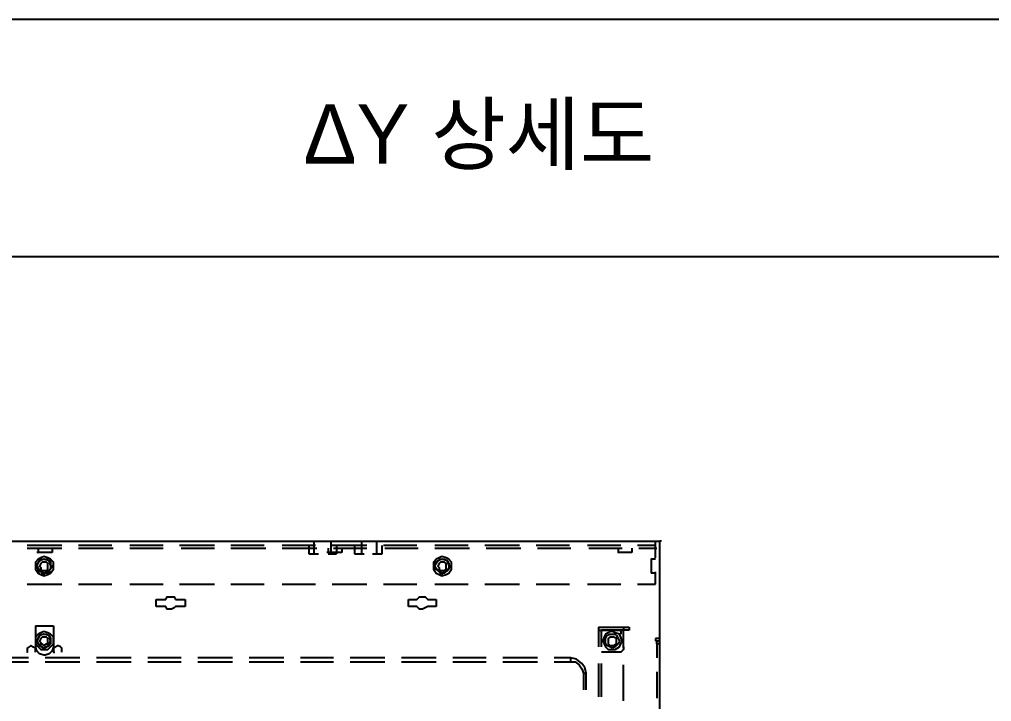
# Model space of a CAD drawing. Header units: millimetres. Extents: x 929 to 1725, y 58 to 532.
# Drawn here: x 1498.2 to 1580.2, y 474 to 531.6 of the extents above; entities that cross this region are included whole.
import ezdxf
from ezdxf.enums import TextEntityAlignment as Align

# ---------------------------------------------------------------- set-up
doc = ezdxf.new("R2010")
doc.units = ezdxf.units.MM
doc.header["$MEASUREMENT"] = 0
for name, color, linetype in [('TI-TEXT', 3, 'CONTINUOUS'), ('TT-TABL-LIN1', 4, 'CONTINUOUS'), ('TT-WIRE-EQPM', 6, 'CONTINUOUS')]:
    doc.layers.add(name, color=color, linetype=linetype)
doc.styles.get("Standard").update_dxf_attribs({"font": 'SYMBOL'})

msp = doc.modelspace()

# ---------------------------------------------------------------- linework, layer by layer
at = {"layer": 'TT-TABL-LIN1'}
for points in [[(1724.72458, 531.5569), (928.72458, 531.5569)], [(1724.72458, 511.54279), (928.72458, 511.54279)]]:
    msp.add_lwpolyline(points, dxfattribs=at)
at = {"layer": 'TT-WIRE-EQPM', "linetype": 'Continuous'}
for points in [[(1448.38933, 487.54926), (1552.20524, 487.54926)], [(1500.23877, 487.19813), (1498.83427, 487.19813)], [(1501.76031, 487.19813), (1500.23877, 487.19813)], [(1504.56931, 487.19813), (1503.16481, 487.19813)], [(1505.97381, 487.19813), (1504.56931, 487.19813)], [(1508.89985, 487.19813), (1507.49535, 487.19813)], [(1510.30435, 487.19813), (1508.89985, 487.19813)], [(1513.11334, 487.19813), (1511.70885, 487.19813)], [(1514.63489, 487.19813), (1513.11334, 487.19813)], [(1517.44388, 487.19813), (1516.03939, 487.19813)], [(1518.84838, 487.19813), (1517.44388, 487.19813)], [(1521.77442, 487.19813), (1520.36992, 487.19813)], [(1523.17892, 487.19813), (1521.77442, 487.19813)], [(1522.59372, 487.19813), (1522.59372, 486.49588)], [(1523.06188, 486.49588), (1523.06188, 487.54926)], [(1524.46638, 487.54926), (1524.46638, 486.49588)], [(1525.98792, 487.19813), (1524.58342, 487.19813)], [(1524.93455, 487.19813), (1524.93455, 486.49588)], [(1527.50946, 487.19813), (1525.98792, 487.19813)], [(1526.45609, 487.19813), (1526.45609, 486.49588)], [(1527.0413, 487.54926), (1527.0413, 486.49588)], [(1528.32875, 487.54926), (1528.32875, 486.49588)], [(1528.79692, 486.49588), (1528.79692, 487.19813)], [(1530.31846, 487.19813), (1528.91396, 487.19813)], [(1531.72296, 487.19813), (1530.31846, 487.19813)], [(1534.649, 487.19813), (1533.2445, 487.19813)], [(1536.0535, 487.19813), (1534.649, 487.19813)], [(1538.97954, 487.19813), (1537.458, 487.19813)], [(1540.38404, 487.19813), (1538.97954, 487.19813)], [(1543.19304, 487.19813), (1541.78854, 487.19813)], [(1544.59754, 487.19813), (1543.19304, 487.19813)], [(1547.52358, 487.19813), (1546.11908, 487.19813)], [(1548.92808, 487.19813), (1547.52358, 487.19813)], [(1551.85412, 487.19813), (1550.33258, 487.19813)], [(1551.85412, 487.19813), (1551.85412, 487.31517), (1551.85412, 487.43222), (1551.85412, 487.43222), (1551.85412, 487.54926)], [(1551.85412, 486.14476), (1551.85412, 487.19813)], [(1552.32228, 487.54926), (1552.32228, 487.54926), (1552.20524, 487.54926), (1552.20524, 487.54926)], [(1552.20524, 487.54926), (1552.20524, 441.31782), (1552.20524, 398.01243)], [(1552.20524, 487.54926), (1552.20524, 395.08638)], [(1498.83427, 486.96405), (1500.35581, 486.96405)], [(1500.94102, 486.61293), (1500.82398, 486.61293), (1500.58989, 486.61293), (1500.35581, 486.61293), (1500.00468, 486.61293), (1499.7706, 486.61293), (1499.65356, 486.61293)], [(1499.7706, 486.96405), (1499.7706, 486.61293)], [(1500.35581, 486.96405), (1501.76031, 486.96405)], [(1500.94102, 486.96405), (1500.94102, 486.61293)], [(1503.16481, 486.96405), (1504.56931, 486.96405)], [(1504.56931, 486.96405), (1506.09085, 486.96405)], [(1507.49535, 486.96405), (1508.89985, 486.96405)], [(1508.89985, 486.96405), (1510.30435, 486.96405)], [(1511.82589, 486.96405), (1513.23039, 486.96405)], [(1513.23039, 486.96405), (1514.63489, 486.96405)], [(1516.03939, 486.96405), (1517.56093, 486.96405)], [(1517.56093, 486.96405), (1518.96543, 486.96405)], [(1520.36992, 486.96405), (1521.77442, 486.96405)], [(1521.77442, 486.96405), (1523.29597, 486.96405)], [(1522.59372, 486.49588), (1523.17892, 486.49588), (1523.41301, 486.49588)], [(1525.40271, 486.61293), (1525.28567, 486.61293), (1525.05159, 486.61293), (1524.81751, 486.61293), (1524.46638, 486.61293), (1524.2323, 486.61293), (1524.11526, 486.61293)], [(1524.2323, 486.96405), (1524.2323, 486.61293)], [(1524.2323, 486.49588), (1524.81751, 486.49588), (1524.93455, 486.49588)], [(1524.70046, 486.96405), (1526.10496, 486.96405)], [(1525.40271, 486.96405), (1525.40271, 486.61293)], [(1526.10496, 486.96405), (1527.50946, 486.96405)], [(1526.45609, 486.49588), (1527.0413, 486.49588), (1527.27538, 486.49588)], [(1527.97763, 486.49588), (1528.56284, 486.49588), (1528.79692, 486.49588)], [(1529.031, 486.96405), (1530.4355, 486.96405)], [(1530.4355, 486.96405), (1531.84, 486.96405)], [(1533.2445, 486.96405), (1534.76604, 486.96405)], [(1534.76604, 486.96405), (1536.17054, 486.96405)], [(1537.57504, 486.96405), (1538.97954, 486.96405)], [(1538.97954, 486.96405), (1540.50108, 486.96405)], [(1541.90558, 486.96405), (1543.31008, 486.96405)], [(1543.31008, 486.96405), (1544.71458, 486.96405)], [(1546.23612, 486.96405), (1547.64062, 486.96405)], [(1547.64062, 486.96405), (1549.04512, 486.96405)], [(1548.69399, 486.96405), (1548.69399, 486.61293)], [(1549.86441, 486.61293), (1549.74737, 486.61293), (1549.51329, 486.61293), (1549.2792, 486.61293), (1548.92808, 486.61293), (1548.69399, 486.61293), (1548.69399, 486.61293)], [(1549.86441, 486.96405), (1549.86441, 486.61293)], [(1550.44962, 486.96405), (1551.97116, 486.96405)], [(1500.23877, 486.2618), (1500.00468, 486.14476), (1499.7706, 486.02772), (1499.53652, 485.79363), (1499.53652, 485.44251), (1499.53652, 485.20843), (1499.7706, 484.8573), (1500.00468, 484.74026), (1500.23877, 484.62322), (1500.58989, 484.74026), (1500.82398, 484.8573), (1501.05806, 485.20843), (1501.05806, 485.44251), (1501.05806, 485.79363), (1500.82398, 486.02772), (1500.58989, 486.14476), (1500.23877, 486.2618)], [(1499.7706, 485.79363), (1499.65356, 485.55955), (1499.65356, 485.44251), (1499.88764, 485.09138), (1500.23877, 484.8573), (1500.70693, 485.09138), (1500.94102, 485.44251), (1500.82398, 485.55955), (1500.70693, 485.91068), (1500.23877, 486.02772)], [(1499.7706, 485.20843), (1499.65356, 485.44251), (1499.7706, 485.67659), (1499.88764, 485.91068)], [(1500.23877, 486.02772), (1499.88764, 485.91068), (1499.7706, 485.79363)], [(1499.88764, 485.91068), (1499.7706, 486.02772), (1500.12173, 486.02772)], [(1499.88764, 485.91068), (1500.12173, 486.02772)], [(1500.47285, 485.09138), (1500.58989, 485.20843), (1500.58989, 485.32547), (1500.58989, 485.44251), (1500.58989, 485.67659), (1500.58989, 485.67659), (1500.47285, 485.79363), (1500.23877, 485.79363), (1500.12173, 485.79363), (1500.00468, 485.67659), (1500.00468, 485.67659), (1499.88764, 485.44251), (1500.00468, 485.32547), (1500.00468, 485.20843), (1500.12173, 485.09138)], [(1500.12173, 486.02772), (1500.23877, 486.02772), (1500.47285, 486.02772), (1500.70693, 485.91068)], [(1500.70693, 485.91068), (1500.82398, 486.02772), (1500.82398, 485.67659)], [(1500.70693, 485.91068), (1500.70693, 485.91068), (1500.82398, 485.67659)], [(1500.82398, 485.67659), (1500.82398, 485.44251), (1500.82398, 485.20843), (1500.70693, 485.09138)], [(1533.82971, 486.2618), (1533.59563, 486.14476), (1533.36154, 486.02772), (1533.12746, 485.79363), (1533.12746, 485.44251), (1533.12746, 485.20843), (1533.36154, 484.8573), (1533.59563, 484.74026), (1533.82971, 484.62322), (1534.18083, 484.74026), (1534.41492, 484.8573), (1534.649, 485.20843), (1534.649, 485.44251), (1534.649, 485.79363), (1534.41492, 486.02772), (1534.18083, 486.14476), (1533.82971, 486.2618)], [(1533.36154, 485.67659), (1533.12746, 485.79363), (1533.47859, 485.91068)], [(1533.47859, 485.91068), (1533.2445, 485.55955), (1533.2445, 485.44251), (1533.47859, 485.09138), (1533.82971, 484.8573), (1534.29788, 485.09138), (1534.53196, 485.44251), (1534.41492, 485.55955), (1534.29788, 485.91068), (1533.82971, 486.02772)], [(1533.2445, 485.44251), (1533.36154, 485.67659)], [(1533.36154, 485.67659), (1533.47859, 485.91068)], [(1533.82971, 486.02772), (1533.47859, 485.91068)], [(1533.47859, 485.91068), (1533.71267, 486.02772), (1533.82971, 486.02772), (1534.06379, 486.02772), (1534.29788, 485.91068), (1534.41492, 485.67659), (1534.41492, 485.44251), (1534.41492, 485.20843), (1534.29788, 485.09138), (1534.06379, 484.8573), (1533.82971, 484.8573)], [(1533.82971, 485.09138), (1534.06379, 485.09138), (1534.18083, 485.20843), (1534.18083, 485.32547), (1534.18083, 485.44251), (1534.18083, 485.67659), (1534.18083, 485.67659), (1534.06379, 485.79363), (1533.82971, 485.79363), (1533.71267, 485.79363), (1533.59563, 485.67659), (1533.59563, 485.67659), (1533.47859, 485.44251), (1533.59563, 485.32547), (1533.59563, 485.20843), (1533.71267, 485.09138)], [(1551.85412, 486.02772), (1551.50299, 486.02772)], [(1551.50299, 486.02772), (1551.50299, 486.02772), (1551.50299, 485.79363), (1551.50299, 485.44251), (1551.50299, 485.20843), (1551.50299, 484.97434), (1551.50299, 484.8573)], [(1499.88764, 485.09138), (1499.7706, 484.8573), (1499.7706, 485.20843)], [(1499.88764, 485.09138), (1499.7706, 485.20843)], [(1500.12173, 484.8573), (1499.88764, 485.09138)], [(1500.12173, 485.09138), (1500.23877, 485.09138)], [(1500.23877, 484.8573), (1500.23877, 484.62322), (1500.12173, 484.8573)], [(1500.23877, 484.8573), (1500.12173, 484.8573)], [(1500.23877, 485.09138), (1500.47285, 485.09138)], [(1500.47285, 484.8573), (1500.23877, 484.8573)], [(1500.70693, 485.09138), (1500.82398, 484.8573), (1500.47285, 484.8573)], [(1500.70693, 485.09138), (1500.70693, 485.09138), (1500.47285, 484.8573)], [(1533.2445, 485.44251), (1533.12746, 485.20843), (1533.36154, 485.20843)], [(1533.47859, 485.09138), (1533.47859, 485.09138), (1533.36154, 485.20843), (1533.2445, 485.44251)], [(1533.71267, 484.8573), (1533.47859, 485.09138)], [(1533.71267, 485.09138), (1533.82971, 485.09138)], [(1533.82971, 484.8573), (1533.82971, 484.62322), (1533.71267, 484.8573)], [(1533.82971, 484.8573), (1533.71267, 484.8573)], [(1551.85412, 484.8573), (1551.50299, 484.8573)], [(1551.85412, 483.92097), (1551.85412, 484.97434)], [(1498.83427, 483.92097), (1500.23877, 483.92097)], [(1500.23877, 483.92097), (1501.76031, 483.92097)], [(1503.16481, 483.92097), (1504.56931, 483.92097)], [(1504.56931, 483.92097), (1505.97381, 483.92097)], [(1507.49535, 483.92097), (1508.89985, 483.92097)], [(1508.89985, 483.92097), (1510.30435, 483.92097)], [(1511.70885, 483.92097), (1513.11334, 483.92097)], [(1513.11334, 483.92097), (1514.63489, 483.92097)], [(1516.03939, 483.92097), (1517.44388, 483.92097)], [(1517.44388, 483.92097), (1518.84838, 483.92097)], [(1520.36992, 483.92097), (1521.77442, 483.92097)], [(1521.77442, 483.92097), (1523.17892, 483.92097)], [(1524.58342, 483.92097), (1525.98792, 483.92097)], [(1525.98792, 483.92097), (1527.50946, 483.92097)], [(1528.91396, 483.92097), (1530.31846, 483.92097)], [(1530.31846, 483.92097), (1531.72296, 483.92097)], [(1533.2445, 483.92097), (1534.649, 483.92097)], [(1534.649, 483.92097), (1536.0535, 483.92097)], [(1537.458, 483.92097), (1538.97954, 483.92097)], [(1538.97954, 483.92097), (1540.38404, 483.92097)], [(1541.78854, 483.92097), (1543.19304, 483.92097)], [(1543.19304, 483.92097), (1544.59754, 483.92097)], [(1546.11908, 483.92097), (1547.52358, 483.92097)], [(1547.52358, 483.92097), (1548.92808, 483.92097)], [(1550.33258, 483.92097), (1551.85412, 483.92097)], [(1509.71914, 482.63351), (1510.53843, 482.63351)], [(1509.71914, 482.0483), (1509.71914, 482.63351)], [(1510.53843, 482.63351), (1510.65547, 482.86759), (1510.88955, 482.86759), (1511.0066, 482.86759), (1511.24068, 482.86759), (1511.35772, 482.63351)], [(1511.35772, 482.63351), (1512.17701, 482.63351)], [(1512.17701, 482.63351), (1512.17701, 482.0483)], [(1531.02071, 482.63351), (1531.72296, 482.63351)], [(1531.02071, 482.0483), (1531.02071, 482.63351)], [(1531.72296, 482.63351), (1531.95704, 482.86759), (1532.19113, 482.86759), (1532.19113, 482.86759), (1532.42521, 482.86759), (1532.65929, 482.63351)], [(1532.65929, 482.63351), (1533.36154, 482.63351)], [(1533.36154, 482.63351), (1533.36154, 482.0483)], [(1510.53843, 482.0483), (1509.71914, 482.0483)], [(1511.35772, 482.0483), (1511.24068, 481.93126), (1511.0066, 481.81422), (1510.88955, 481.81422), (1510.65547, 481.81422), (1510.53843, 482.0483)], [(1512.17701, 482.0483), (1511.35772, 482.0483)], [(1531.72296, 482.0483), (1531.02071, 482.0483)], [(1532.65929, 482.0483), (1532.42521, 481.93126), (1532.19113, 481.81422), (1532.19113, 481.81422), (1531.95704, 481.81422), (1531.72296, 482.0483)], [(1533.36154, 482.0483), (1532.65929, 482.0483)], [(1499.53652, 480.40972), (1499.53652, 478.6541)], [(1499.53652, 480.40972), (1501.05806, 480.40972)], [(1500.23877, 479.94155), (1500.00468, 479.82451), (1499.7706, 479.70747), (1499.53652, 479.47339), (1499.53652, 479.12226), (1499.53652, 478.88818), (1499.7706, 478.6541), (1500.00468, 478.42001), (1500.23877, 478.42001), (1500.58989, 478.42001), (1500.82398, 478.6541), (1501.05806, 478.88818), (1501.05806, 479.12226), (1501.05806, 479.47339), (1500.82398, 479.70747), (1500.58989, 479.82451), (1500.23877, 479.94155)], [(1501.05806, 480.40972), (1501.05806, 478.6541)], [(1547.05541, 480.29268), (1547.05541, 480.05859)], [(1547.05541, 480.29268), (1549.16216, 480.29268)], [(1547.05541, 480.05859), (1547.05541, 478.6541)], [(1547.05541, 480.05859), (1549.16216, 480.05859)], [(1547.2895, 478.6541), (1547.2895, 480.05859)], [(1549.16216, 480.05859), (1547.2895, 480.05859)], [(1548.22583, 479.94155), (1547.99175, 479.94155), (1547.8747, 479.82451), (1547.64062, 479.70747), (1547.52358, 479.47339), (1547.40654, 479.12226), (1547.52358, 478.88818), (1547.64062, 478.6541), (1547.8747, 478.42001), (1547.99175, 478.42001), (1548.22583, 478.42001), (1548.45991, 478.42001), (1548.81104, 478.6541), (1548.92808, 478.88818), (1549.04512, 479.12226), (1548.92808, 479.47339), (1548.81104, 479.70747), (1548.45991, 479.82451), (1548.22583, 479.94155)], [(1548.92808, 480.05859), (1548.92808, 479.70747)], [(1549.16216, 480.29268), (1549.16216, 480.05859)], [(1549.16216, 480.29268), (1549.39624, 480.29268), (1549.51329, 480.29268), (1549.63033, 480.29268), (1549.63033, 480.29268)], [(1549.16216, 478.53705), (1549.16216, 480.05859)], [(1549.63033, 480.05859), (1549.63033, 480.05859), (1549.51329, 480.05859), (1549.39624, 480.05859), (1549.16216, 480.05859)], [(1549.63033, 480.29268), (1549.63033, 480.05859)], [(1500.82398, 479.12226), (1500.70693, 479.59043), (1500.23877, 479.70747), (1499.88764, 479.59043), (1499.65356, 479.12226), (1499.88764, 478.77114), (1500.23877, 478.53705), (1500.70693, 478.77114), (1500.82398, 479.12226)], [(1500.12173, 478.6541), (1499.88764, 478.77114), (1499.7706, 478.88818), (1499.65356, 479.12226), (1499.7706, 479.35635), (1499.88764, 479.59043), (1500.12173, 479.70747), (1500.23877, 479.70747), (1500.47285, 479.70747), (1500.70693, 479.59043), (1500.82398, 479.35635), (1500.82398, 479.12226), (1500.82398, 478.88818), (1500.70693, 478.77114), (1500.47285, 478.6541), (1500.23877, 478.53705)], [(1500.23877, 479.47339), (1500.12173, 479.47339), (1500.00468, 479.35635), (1500.00468, 479.35635), (1499.88764, 479.12226), (1500.00468, 479.00522), (1500.00468, 478.88818), (1500.12173, 478.88818), (1500.23877, 478.77114), (1500.47285, 478.88818), (1500.58989, 478.88818), (1500.58989, 479.00522), (1500.58989, 479.12226), (1500.58989, 479.35635), (1500.58989, 479.35635), (1500.47285, 479.47339), (1500.23877, 479.47339)], [(1548.22583, 478.53705), (1547.99175, 478.6541), (1547.75766, 478.77114), (1547.64062, 478.88818), (1547.64062, 479.12226), (1547.64062, 479.35635), (1547.75766, 479.59043), (1547.99175, 479.70747), (1548.22583, 479.70747), (1548.45991, 479.70747), (1548.57695, 479.59043), (1548.69399, 479.35635), (1548.81104, 479.12226), (1548.69399, 478.88818), (1548.57695, 478.77114), (1548.45991, 478.6541), (1548.22583, 478.53705)], [(1548.22583, 479.47339), (1548.10879, 479.47339), (1547.99175, 479.47339), (1547.8747, 479.35635), (1547.8747, 479.12226), (1547.8747, 478.88818), (1547.99175, 478.77114), (1548.10879, 478.77114), (1548.22583, 478.77114), (1548.34287, 478.77114), (1548.57695, 478.88818), (1548.57695, 479.12226), (1548.57695, 479.35635), (1548.34287, 479.47339), (1548.22583, 479.47339)], [(1551.85412, 479.35635), (1551.85412, 479.12226)], [(1552.20524, 479.35635), (1551.85412, 479.35635)], [(1552.20524, 479.12226), (1551.97116, 479.12226)], [(1551.97116, 478.88818), (1551.97116, 479.00522), (1551.97116, 479.00522), (1551.97116, 479.12226), (1551.97116, 479.12226)], [(1499.18539, 478.77114), (1498.83427, 478.53705), (1498.83427, 478.42001), (1498.83427, 478.18593), (1498.83427, 478.18593)], [(1499.53652, 478.18593), (1499.53652, 478.53705), (1499.30243, 478.6541), (1499.18539, 478.77114)], [(1500.23877, 477.95185), (1499.88764, 478.06889), (1499.65356, 478.30297), (1499.53652, 478.6541)], [(1500.23877, 478.53705), (1500.23877, 478.42001), (1500.12173, 478.6541)], [(1500.23877, 478.53705), (1500.12173, 478.6541)], [(1501.05806, 478.6541), (1500.94102, 478.30297), (1500.70693, 478.06889), (1500.35581, 477.95185)], [(1501.40918, 478.77114), (1501.05806, 478.53705), (1501.05806, 478.42001), (1501.05806, 478.18593), (1501.1751, 478.18593)], [(1501.76031, 478.18593), (1501.76031, 478.53705), (1501.64327, 478.6541), (1501.40918, 478.77114)], [(1548.69399, 478.18593), (1547.2895, 478.18593)], [(1549.16216, 478.6541), (1549.16216, 478.42001), (1549.04512, 478.30297), (1548.92808, 478.18593), (1548.69399, 478.18593)], [(1551.97116, 478.88818), (1551.97116, 477.71776)], [(1552.20524, 478.88818), (1551.97116, 478.88818)], [(1498.95131, 477.71776), (1497.54681, 477.71776)], [(1497.54681, 477.36664), (1498.95131, 477.36664)], [(1500.35581, 477.95185), (1500.23877, 477.95185)], [(1501.87735, 477.71776), (1500.35581, 477.71776)], [(1500.35581, 477.36664), (1501.87735, 477.36664)], [(1503.28185, 477.71776), (1501.87735, 477.71776)], [(1501.87735, 477.36664), (1503.28185, 477.36664)], [(1506.09085, 477.71776), (1504.68635, 477.71776)], [(1504.68635, 477.36664), (1506.09085, 477.36664)], [(1507.61239, 477.71776), (1506.09085, 477.71776)], [(1506.09085, 477.36664), (1507.61239, 477.36664)], [(1510.42139, 477.71776), (1509.01689, 477.71776)], [(1509.01689, 477.36664), (1510.42139, 477.36664)], [(1511.82589, 477.71776), (1510.42139, 477.71776)], [(1510.42139, 477.36664), (1511.82589, 477.36664)], [(1514.75193, 477.71776), (1513.23039, 477.71776)], [(1513.23039, 477.36664), (1514.75193, 477.36664)], [(1516.15643, 477.71776), (1514.75193, 477.71776)], [(1514.75193, 477.36664), (1516.15643, 477.36664)], [(1518.96543, 477.71776), (1517.56093, 477.71776)], [(1517.56093, 477.36664), (1518.96543, 477.36664)], [(1520.48697, 477.71776), (1518.96543, 477.71776)], [(1518.96543, 477.36664), (1520.48697, 477.36664)], [(1523.29597, 477.71776), (1521.89147, 477.71776)], [(1521.89147, 477.36664), (1523.29597, 477.36664)], [(1524.70046, 477.71776), (1523.29597, 477.71776)], [(1523.29597, 477.36664), (1524.70046, 477.36664)], [(1527.6265, 477.71776), (1526.10496, 477.71776)], [(1526.10496, 477.36664), (1527.6265, 477.36664)], [(1529.031, 477.71776), (1527.6265, 477.71776)], [(1527.6265, 477.36664), (1529.031, 477.36664)], [(1531.84, 477.71776), (1530.4355, 477.71776)], [(1530.4355, 477.36664), (1531.84, 477.36664)], [(1533.36154, 477.71776), (1531.84, 477.71776)], [(1531.84, 477.36664), (1533.36154, 477.36664)], [(1536.17054, 477.71776), (1534.76604, 477.71776)], [(1534.76604, 477.36664), (1536.17054, 477.36664)], [(1537.57504, 477.71776), (1536.17054, 477.71776)], [(1536.17054, 477.36664), (1537.57504, 477.36664)], [(1540.50108, 477.71776), (1538.97954, 477.71776)], [(1538.97954, 477.36664), (1540.50108, 477.36664)], [(1541.90558, 477.71776), (1540.50108, 477.71776)], [(1540.50108, 477.36664), (1541.90558, 477.36664)], [(1544.71458, 477.71776), (1543.31008, 477.71776)], [(1543.31008, 477.36664), (1544.71458, 477.36664)], [(1544.71458, 477.36664), (1544.71458, 477.71776)], [(1546.00204, 476.4303), (1546.00204, 476.4303), (1545.885, 476.89847), (1545.65091, 477.2496), (1545.18275, 477.60072), (1544.71458, 477.71776), (1544.71458, 477.71776)], [(1544.71458, 477.36664), (1545.0657, 477.36664), (1545.41683, 477.13255), (1545.65091, 476.78143), (1545.76795, 476.4303)], [(1547.05541, 477.2496), (1547.05541, 475.8451)], [(1547.2895, 475.8451), (1547.2895, 477.2496)], [(1549.16216, 475.61101), (1549.16216, 477.13255)], [(1551.97116, 476.54735), (1551.97116, 475.49397)], [(1545.76795, 476.4303), (1546.00204, 476.4303)], [(1545.76795, 476.4303), (1545.76795, 475.02581)], [(1546.00204, 475.02581), (1546.00204, 476.4303)], [(1547.05541, 475.8451), (1547.05541, 474.4406)], [(1547.2895, 474.4406), (1547.2895, 475.8451)], [(1549.16216, 474.08947), (1549.16216, 475.61101)], [(1551.97116, 475.49397), (1551.97116, 474.32356)]]:
    msp.add_lwpolyline(points, dxfattribs=at)

# ---------------------------------------------------------------- texts
at = {"layer": 'TI-TEXT'}
msp.add_text('DU 상세도', height=5, dxfattribs=at).set_placement((1551.76287, 519.404), align=Align.RIGHT)

doc.saveas('drawing.dxf')
